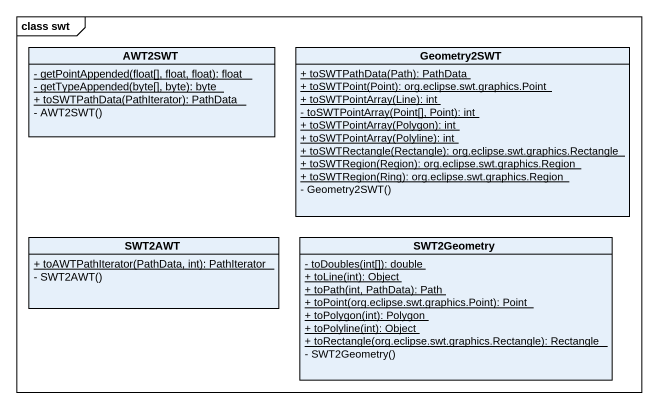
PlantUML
@startuml
mainframe class swt
hide circle
hide empty members
skinparam classAttributeIconSize 0
class AWT2SWT {
  {static} - getPointAppended(float[], float, float): float
  {static} - getTypeAppended(byte[], byte): byte
  {static} + toSWTPathData(PathIterator): PathData
  - AWT2SWT()
}
class Geometry2SWT {
  {static} + toSWTPathData(Path): PathData
  {static} + toSWTPoint(Point): org.eclipse.swt.graphics.Point
  {static} + toSWTPointArray(Line): int
  {static} - toSWTPointArray(Point[], Point): int
  {static} + toSWTPointArray(Polygon): int
  {static} + toSWTPointArray(Polyline): int
  {static} + toSWTRectangle(Rectangle): org.eclipse.swt.graphics.Rectangle
  {static} + toSWTRegion(Region): org.eclipse.swt.graphics.Region
  {static} + toSWTRegion(Ring): org.eclipse.swt.graphics.Region
  - Geometry2SWT()
}
class SWT2AWT {
  {static} + toAWTPathIterator(PathData, int): PathIterator
  - SWT2AWT()
}
class SWT2Geometry {
  {static} - toDoubles(int[]): double
  {static} + toLine(int): Object
  {static} + toPath(int, PathData): Path
  {static} + toPoint(org.eclipse.swt.graphics.Point): Point
  {static} + toPolygon(int): Polygon
  {static} + toPolyline(int): Object
  {static} + toRectangle(org.eclipse.swt.graphics.Rectangle): Rectangle
  - SWT2Geometry()
}
@enduml
